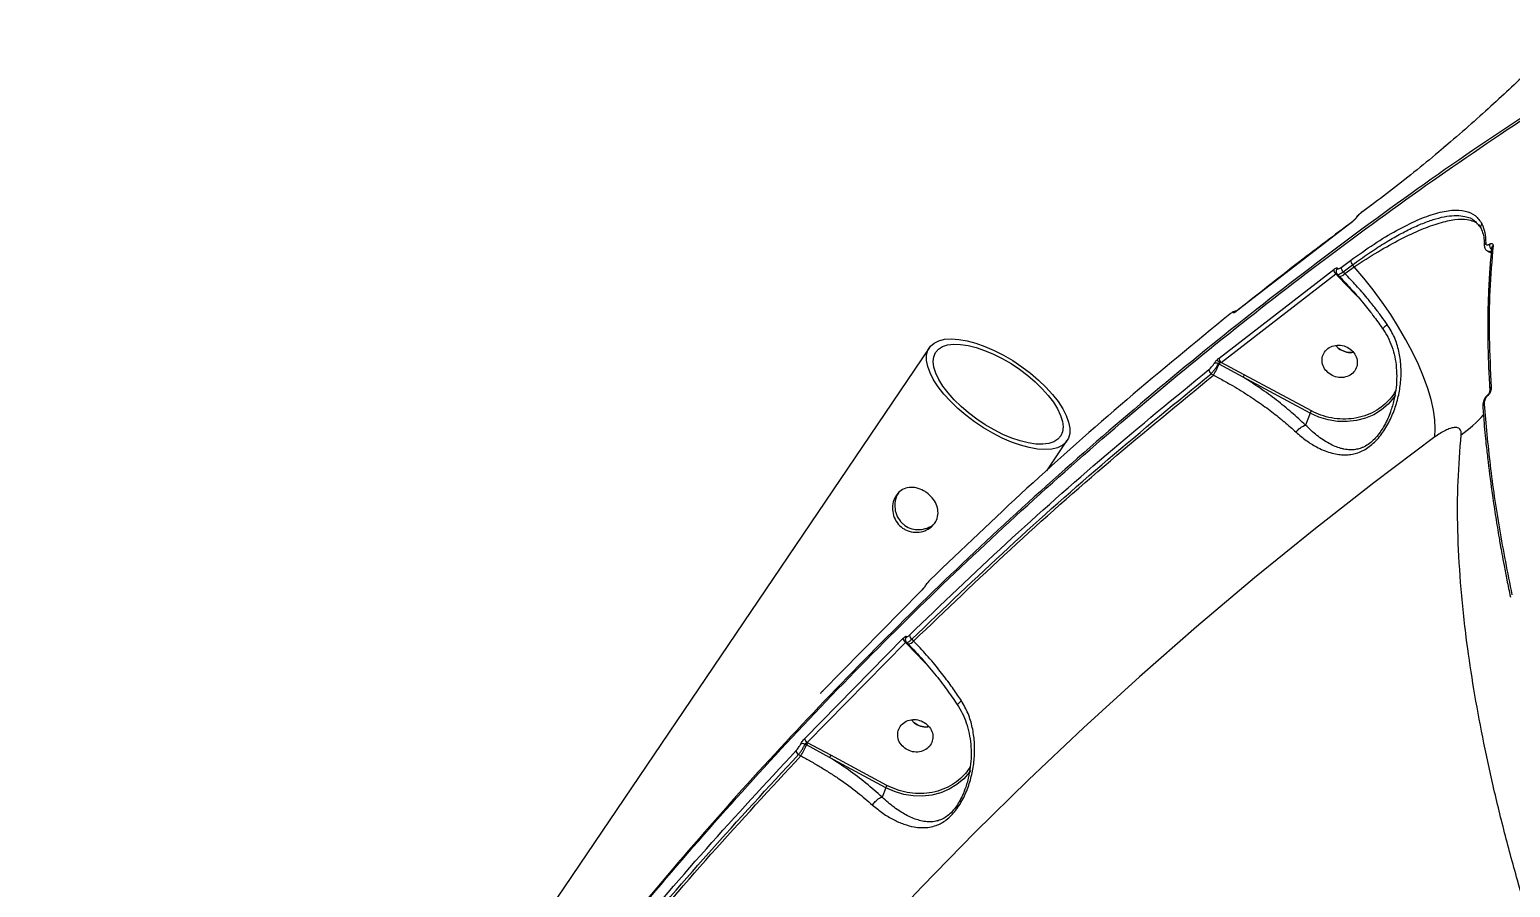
# Model space of a CAD drawing. Header units: millimetres. Extents: x -5873 to 5805, y -5301 to 4302.
# Drawn here: x -610.4 to -236.2, y 1058 to 1274.7 of the extents above; entities that cross this region are included whole.
import ezdxf

# ---------------------------------------------------------------- set-up
doc = ezdxf.new("R2010")
doc.units = ezdxf.units.MM
for name, color, linetype in [('DIKOM_ОБЪЕКТ', 7, 'Continuous'), ('DIKOM_РАЗМЕР_ЗОНА', 7, 'Continuous'), ('DIKOM_РАЗМЕР_ОБЪЕКТА', 7, 'Continuous')]:
    doc.layers.add(name, color=color, linetype=linetype)
doc.styles.add('style1', font='arial.ttf', dxfattribs={"width": 0.8})
doc.dimstyles.new('1-50', dxfattribs={"dimtxt": 300, "dimasz": 200, "dimexe": 100, "dimexo": 0, "dimgap": 100, "dimtad": 1, "dimtxsty": 'style1', "dimcen": 200, "dimclrd": 7, "dimclre": 7, "dimclrt": 7, "dimadec": 1, "dimazin": 2, "dimtfac": 1, "dimtmove": 0, "dimatfit": 2, "dimfxl": 0, "dimlwd": 25, "dimlwe": 18, "dimarcsym": 0})

# ---------------------------------------------------------------- blocks, each defined once
blk = doc.blocks.new('*D9')
at = {"layer": 'Defpoints', "color": 0, "transparency": 16777216}
for p in [(1338.11, 2802.44), (-4588.97, -1585.51), (-117.5, -1585.51)]:
    blk.add_point(p, dxfattribs=at)
at = {"layer": 'DIKOM_РАЗМЕР_ОБЪЕКТА', "color": 7, "lineweight": 18, "transparency": 16777216}
for p, q in [((1338.11, 2802.44), (-4688.97, 2802.44)), ((-117.5, -1585.51), (-4688.97, -1585.51))]:
    blk.add_line(p, q, dxfattribs=at)
at = {"layer": 'DIKOM_РАЗМЕР_ОБЪЕКТА', "color": 7, "lineweight": 25, "transparency": 16777216}
blk.add_line((-4588.97, 2602.44), (-4588.97, -1385.51), dxfattribs=at)
at = {"layer": 'DIKOM_РАЗМЕР_ОБЪЕКТА', "color": 7, "transparency": 16777216}
for points in [[(-4622.31, 2602.44), (-4555.64, 2602.44), (-4588.97, 2802.44)], [(-4622.31, -1385.51), (-4555.64, -1385.51), (-4588.97, -1585.51)]]:
    blk.add_solid(points, dxfattribs=at)
at = {"layer": 'DIKOM_РАЗМЕР_ОБЪЕКТА', "color": 7, "transparency": 16777216, "insert": (-4842.15, 460.98), "char_height": 300, "attachment_point": 5, "rotation": 90, "style": 'style1'}
blk.add_mtext('4400', dxfattribs=at)
blk = doc.blocks.new('*D11')
at = {"layer": 'Defpoints', "color": 0, "transparency": 16777216}
for p in [(-510, 4302.44), (-5422.89, -3651.6), (284.83, -3651.6)]:
    blk.add_point(p, dxfattribs=at)
at = {"layer": 'DIKOM_РАЗМЕР_ЗОНА', "color": 7, "lineweight": 18, "transparency": 16777216}
for p, q in [((-510, 4302.44), (-5522.89, 4302.44)), ((284.83, -3651.6), (-5522.89, -3651.6))]:
    blk.add_line(p, q, dxfattribs=at)
at = {"layer": 'DIKOM_РАЗМЕР_ЗОНА', "color": 7, "lineweight": 25, "transparency": 16777216}
blk.add_line((-5422.89, 4102.44), (-5422.89, -3451.6), dxfattribs=at)
at = {"layer": 'DIKOM_РАЗМЕР_ЗОНА', "color": 7, "transparency": 16777216}
for points in [[(-5456.22, 4102.44), (-5389.56, 4102.44), (-5422.89, 4302.44)], [(-5456.22, -3451.6), (-5389.56, -3451.6), (-5422.89, -3651.6)]]:
    blk.add_solid(points, dxfattribs=at)
at = {"layer": 'DIKOM_РАЗМЕР_ЗОНА', "color": 7, "transparency": 16777216, "insert": (-5676.06, -474.49), "char_height": 300, "attachment_point": 5, "rotation": 90, "style": 'style1'}
blk.add_mtext('7950', dxfattribs=at)

msp = doc.modelspace()

# ---------------------------------------------------------------- linework, layer by layer
at = {"layer": 'DIKOM_ОБЪЕКТ', "color": 7, "linetype": 'Continuous', "lineweight": 15}
for p, q in [((-251.367, 1246.315), (-254.922, 1243.31)), ((-271.367, 1230.36), (-273.751, 1228.599)), ((-271.224, 1230.445), (-273.598, 1228.691)), ((-276.403, 1226.003), (-305.377, 1203.634)), ((-244.382, 1225.3), (-244.276, 1225.17)), ((-244.296, 1225.437), (-243.759, 1224.702)), ((-279, 1214.64), (-276.616, 1216.401)), ((-242.028, 1218.767), (-241.101, 1218.306)), ((-240.826, 1218.17), (-240.763, 1218.138)), ((-309.854, 1191.728), (-280.881, 1214.096)), ((-309.327, 1190.626), (-280.377, 1212.976)), ((-280.377, 1212.976), (-279.767, 1212.352)), ((-280.001, 1212.899), (-279.448, 1212.334)), ((-279.767, 1212.352), (-275.341, 1207.771)), ((-278.498, 1213.52), (-276.116, 1215.28)), ((-278.498, 1213.52), (-278.046, 1213.058)), ((-278.046, 1213.058), (-275.716, 1214.779)), ((-275.716, 1214.779), (-276.116, 1215.28)), ((-275.341, 1207.771), (-274.809, 1207.227)), ((-383.052, 1194.351), (-500.447, 1020.912)), ((-280.353, 1194.894), (-279.646, 1194.125)), ((-279.646, 1194.125), (-280.353, 1194.894)), ((-309.831, 1190.187), (-310.032, 1190.296)), ((-303.774, 1186.914), (-309.831, 1190.187)), ((-309.66, 1190.533), (-309.327, 1190.626)), ((-303.471, 1187.508), (-309.327, 1190.626)), ((-311.882, 1187.744), (-311.268, 1187.412)), ((-286.839, 1177.775), (-303.774, 1186.914)), ((-286.536, 1178.369), (-303.471, 1187.508)), ((-287.98, 1174.747), (-287.977, 1174.749)), ((-286.839, 1177.775), (-287.977, 1174.749)), ((-353.399, 1163.233), (-348.271, 1170.809)), ((-382.809, 1135.679), (-382.803, 1135.691)), ((-385.2, 1132.816), (-410.054, 1107.512)), ((-414.532, 1095.605), (-389.678, 1120.909)), ((-413.918, 1094.582), (-389.085, 1119.866)), ((-389.085, 1119.866), (-388.735, 1119.508)), ((-388.889, 1119.974), (-388.415, 1119.49)), ((-388.735, 1119.508), (-384.298, 1114.916)), ((-387.466, 1120.677), (-387.013, 1120.214)), ((-384.298, 1114.916), (-383.779, 1114.385)), ((-409.99, 1107.585), (-410.087, 1107.479)), ((-387.586, 1100.276), (-386.878, 1099.508)), ((-386.878, 1099.508), (-387.586, 1100.276)), ((-414.086, 1093.963), (-414.445, 1094.156)), ((-408.246, 1090.806), (-414.086, 1093.963)), ((-413.799, 1094.518), (-413.918, 1094.582)), ((-407.942, 1091.401), (-413.799, 1094.518)), ((-416.116, 1091.508), (-415.523, 1091.188)), ((-394.072, 1083.157), (-408.246, 1090.806)), ((-393.769, 1083.752), (-407.942, 1091.401)), ((-394.072, 1083.157), (-394.966, 1080.779)), ((-374.053, 1082.827), (-374.145, 1082.558)), ((-394.969, 1080.777), (-394.966, 1080.779))]:
    msp.add_line(p, q, dxfattribs=at)
at = {"layer": 'DIKOM_ОБЪЕКТ', "color": 7, "linetype": 'Continuous', "lineweight": 15, "flags": 128}
for points in [[(-275.079, 1227.303), (-275.206, 1227.192), (-275.284, 1227.088)], [(-276.403, 1226.003), (-276.357, 1226.063), (-276.33, 1226.08)], [(-255.335, 1171.784), (-255.214, 1173.835), (-255.336, 1176.111), (-255.7, 1178.589), (-256.303, 1181.248), (-257.139, 1184.063), (-258.201, 1187.009), (-259.478, 1190.059), (-260.96, 1193.185), (-262.633, 1196.358), (-264.481, 1199.55), (-266.487, 1202.732), (-268.634, 1205.874), (-270.902, 1208.947), (-273.27, 1211.925), (-275.716, 1214.779)], [(-307.162, 1202.801), (-307.116, 1202.86), (-307.093, 1202.875)], [(-305.888, 1203.269), (-305.795, 1203.362), (-305.717, 1203.414)], [(-359.679, 1189.539), (-357.496, 1187.895), (-355.454, 1186.161), (-353.586, 1184.365), (-351.925, 1182.539), (-350.498, 1180.713), (-349.331, 1178.919), (-348.444, 1177.188), (-347.851, 1175.55), (-347.563, 1174.031), (-347.584, 1172.659), (-347.915, 1171.457), (-348.55, 1170.445), (-349.477, 1169.64), (-350.681, 1169.057), (-352.142, 1168.705), (-353.834, 1168.591), (-355.728, 1168.716), (-357.792, 1169.079), (-359.991, 1169.672), (-362.287, 1170.486), (-364.641, 1171.507), (-367.012, 1172.718), (-369.36, 1174.097), (-371.645, 1175.622), (-373.827, 1177.265), (-375.87, 1179), (-377.738, 1180.796), (-379.399, 1182.622), (-380.826, 1184.448), (-381.992, 1186.241), (-382.88, 1187.972), (-383.473, 1189.611), (-383.761, 1191.129), (-383.739, 1192.502), (-383.408, 1193.704), (-382.774, 1194.716), (-381.847, 1195.52), (-380.642, 1196.104), (-379.182, 1196.455), (-377.49, 1196.569), (-375.596, 1196.444), (-373.531, 1196.082), (-371.332, 1195.489), (-369.037, 1194.674), (-366.683, 1193.653), (-364.312, 1192.443), (-361.964, 1191.063), (-359.679, 1189.539)], [(-360.249, 1188.876), (-358.191, 1187.322), (-356.272, 1185.68), (-354.529, 1183.98), (-352.992, 1182.254), (-351.692, 1180.535), (-350.652, 1178.853), (-349.892, 1177.241), (-349.425, 1175.728), (-349.261, 1174.343), (-349.402, 1173.111), (-349.846, 1172.056), (-350.585, 1171.196), (-351.605, 1170.549), (-352.886, 1170.126), (-354.406, 1169.935), (-356.135, 1169.979), (-358.041, 1170.259), (-360.09, 1170.767), (-362.242, 1171.496), (-364.459, 1172.431), (-366.697, 1173.556), (-368.916, 1174.848), (-371.075, 1176.285), (-373.133, 1177.838), (-375.051, 1179.48), (-376.795, 1181.18), (-378.331, 1182.906), (-379.632, 1184.626), (-380.672, 1186.308), (-381.432, 1187.92), (-381.899, 1189.433), (-382.063, 1190.818), (-381.921, 1192.05), (-381.477, 1193.105), (-380.739, 1193.964), (-379.719, 1194.612), (-378.437, 1195.035), (-376.918, 1195.226), (-375.189, 1195.181), (-373.282, 1194.902), (-371.234, 1194.393), (-369.081, 1193.664), (-366.865, 1192.729), (-364.627, 1191.605), (-362.407, 1190.312), (-360.249, 1188.876)], [(-265.3, 1182.315), (-265.7, 1181.731), (-267.135, 1180.051), (-268.837, 1178.601), (-270.769, 1177.414), (-272.89, 1176.514), (-275.154, 1175.921), (-277.51, 1175.649), (-279.909, 1175.703), (-282.297, 1176.082), (-284.624, 1176.778), (-286.839, 1177.775)], [(-242.011, 1182.172), (-242.025, 1182.213), (-242.035, 1182.25), (-242.039, 1182.282), (-242.039, 1182.309), (-242.035, 1182.331), (-242.025, 1182.347), (-242.021, 1182.351)], [(-255.335, 1171.784), (-270.761, 1160.196), (-285.94, 1148.341), (-300.868, 1136.222), (-315.539, 1123.843), (-329.951, 1111.208), (-344.097, 1098.322), (-357.973, 1085.187), (-371.575, 1071.809), (-384.899, 1058.192), (-397.94, 1044.339)], [(-384.007, 1134.249), (-384.107, 1134.133), (-384.152, 1134.058)], [(-385.2, 1132.816), (-385.152, 1132.877), (-385.132, 1132.891)], [(-410.054, 1107.512), (-410.006, 1107.574), (-409.988, 1107.587)], [(-372.673, 1087.485), (-372.933, 1087.114), (-374.368, 1085.433), (-376.07, 1083.984), (-378.003, 1082.796), (-380.123, 1081.896), (-382.386, 1081.304), (-384.743, 1081.032), (-387.142, 1081.086), (-389.53, 1081.465), (-391.857, 1082.16), (-394.072, 1083.157)]]:
    msp.add_lwpolyline(points, dxfattribs=at)
at = {"layer": 'DIKOM_ОБЪЕКТ', "color": 7, "linetype": 'Continuous', "lineweight": 15}
for centre, radius, start, end in [((-273.606, 1228.531), 0.16, 87.35569, 154.65661), ((-271.223, 1230.292), 0.159, 88.37787, 154.80588), ((-242.84, 1224.889), 0.934, 128.52223, 217.65234), ((-242.001, 1220.108), 0.835, 124.07341, 178.93846), ((-240.041, 1220.263), 1.492, 171.10129, 228.78803), ((-240.207, 1219.451), 0.785, 122.03371, 172.8201), ((-275.048, 1216.429), 1.569, 181.02109, 227.08331), ((-279.329, 1214.12), 1.551, 180.85595, 227.49981), ((-279.371, 1213.656), 0.915, 128.66007, 180.25546), ((-279.051, 1211.516), 1.101, 119.1926, 130.58129), ((-279.635, 1214.423), 2.096, 275.07174, 319.33385), ((-277.434, 1214.67), 1.567, 181.10872, 227.21367), ((-305.623, 1202.451), 1.006, 90.41119, 130.20111), ((-305.226, 1203.564), 0.166, 89.43677, 155.05911), ((-336.794, 1202.393), 29.598, 329.59183, 335.64406), ((-310.576, 1189.401), 1.048, 58.73261, 122.2855), ((-314.522, 1185.874), 6.734, 43.77174, 52.48), ((-308.353, 1191.769), 1.502, 181.55603, 229.54995), ((-305.409, 1188.214), 4.842, 151.38888, 155.95054), ((-310.906, 1188.892), 1.507, 181.89635, 229.61772), ((-299.068, 1184.887), 5.124, 149.22498, 156.6948), ((-240.719, 1183.689), 0.748, 120.75458, 180.61375), ((-242.497, 1179.474), 0.735, 120.35106, 181.64884), ((-269.151, 1200.979), 35.227, 305.5721, 317.90333), ((-388.311, 1120.995), 1.369, 183.60463, 235.60471), ((-388.21, 1120.686), 0.913, 136.28749, 182.66424), ((-388.032, 1118.692), 1.077, 119.06279, 130.7143), ((-388.604, 1121.582), 2.099, 275.10875, 319.30501), ((-386.683, 1121.812), 1.379, 183.82735, 235.3711), ((-415.404, 1092.634), 1.333, 184.63495, 237.6854), ((-414.977, 1093.276), 1.029, 58.85979, 129.72362), ((-441.221, 1106.258), 29.79, 329.61131, 335.62445), ((-413.207, 1095.705), 1.329, 184.29891, 237.63542), ((-408.791, 1091.572), 5.811, 149.5312, 155.6973), ((-403.422, 1088.719), 5.256, 149.31861, 156.60059)]:
    msp.add_arc(centre, radius, start, end, dxfattribs=at)
for points, knots in [([(-227.247, 1268.631), (-228.537, 1267.346), (-231.119, 1264.775), (-235.856, 1260.246), (-241.107, 1255.376), (-246.808, 1250.264), (-252.837, 1245.047), (-259.035, 1239.897), (-265.294, 1234.905), (-269.342, 1231.876), (-271.367, 1230.36)], [0, 0, 0, 0, 0.1253477, 0.2508607, 0.3753431, 0.500625, 0.6251929, 0.7503287, 0.8750596, 1, 1, 1, 1]), ([(-603.938, 812.866), (-599.477, 822.876), (-590.555, 842.895), (-575.895, 872.352), (-560.317, 901.356), (-543.743, 929.841), (-526.316, 957.626), (-508.067, 984.693), (-489.031, 1011.031), (-469.116, 1036.78), (-448.213, 1062.07), (-426.323, 1086.865), (-403.447, 1111.128), (-379.737, 1134.69), (-355.215, 1157.528), (-330.053, 1179.489), (-304.295, 1200.575), (-277.963, 1220.762), (-250.983, 1240.233), (-232.434, 1252.543), (-223.16, 1258.698)], [0, 0, 0, 0, 0.056, 0.1119999, 0.1679999, 0.2239998, 0.2799999, 0.3349998, 0.3899999, 0.4449999, 0.5, 0.5559999, 0.6119998, 0.6679998, 0.7239999, 0.78, 0.8349998, 0.8899999, 0.9450001, 1, 1, 1, 1]), ([(-222.851, 1259.519), (-232.293, 1253.251), (-251.176, 1240.715), (-278.627, 1220.866), (-305.406, 1200.277), (-331.427, 1178.889), (-356.534, 1156.874), (-380.714, 1134.262), (-403.964, 1111.09), (-426.41, 1087.242), (-448.161, 1062.59), (-469.183, 1037.142), (-489.436, 1010.908), (-508.776, 984.064), (-527.187, 956.635), (-544.546, 928.812), (-560.863, 900.634), (-576.12, 872.126), (-590.49, 843.182), (-599.25, 823.519), (-603.629, 813.687)], [0, 0, 0, 0, 0.0560002, 0.112, 0.168, 0.2239999, 0.28, 0.3349999, 0.3899999, 0.445, 0.5000001, 0.5560001, 0.612, 0.668, 0.7239999, 0.7799998, 0.8349999, 0.8899999, 0.945, 1, 1, 1, 1]), ([(-276.616, 1216.401), (-274.623, 1217.821), (-270.632, 1220.663), (-264.971, 1224.048), (-259.713, 1226.676), (-255.002, 1228.409), (-250.916, 1229.216), (-247.576, 1229.031), (-244.964, 1227.929), (-243.936, 1226.39), (-243.421, 1225.62)], [0, 0, 0, 0, 0.1253286, 0.2508339, 0.3753384, 0.5006094, 0.6251939, 0.750322, 0.8750619, 1, 1, 1, 1]), ([(-275.079, 1227.303), (-275.144, 1227.212), (-275.276, 1227.029), (-275.61, 1226.678), (-276.001, 1226.316), (-276.269, 1226.107), (-276.403, 1226.003)], [0, 0, 0, 0, 0.2502577, 0.4999568, 0.7499767, 1, 1, 1, 1]), ([(-276.116, 1215.28), (-274.774, 1216.249), (-272.128, 1218.158), (-268.333, 1220.61), (-264.678, 1222.759), (-261.206, 1224.552), (-257.957, 1225.966), (-254.961, 1226.991), (-252.24, 1227.61), (-249.806, 1227.815), (-247.389, 1227.528), (-245.554, 1226.877), (-244.813, 1225.859), (-244.604, 1225.57)], [0, 0, 0, 0, 0.093126, 0.1835622, 0.2713192, 0.3640457, 0.4540997, 0.5414976, 0.6332045, 0.7232325, 0.811606, 0.9466669, 1, 1, 1, 1]), ([(-273.679, 1228.673), (-273.836, 1228.551), (-274.152, 1228.306), (-274.622, 1227.87), (-275.033, 1227.438), (-275.199, 1227.207), (-275.282, 1227.09)], [0, 0, 0, 0, 0.2456846, 0.4940972, 0.7455057, 1, 1, 1, 1]), ([(-273.751, 1228.599), (-273.885, 1228.495), (-274.153, 1228.287), (-274.546, 1227.927), (-274.881, 1227.577), (-275.013, 1227.394), (-275.079, 1227.303)], [0, 0, 0, 0, 0.2499825, 0.499989, 0.7497335, 1, 1, 1, 1]), ([(-276.25, 1226.097), (-280.671, 1222.778), (-290.44, 1215.442), (-299.993, 1207.874), (-305.224, 1203.731)], [0, 0, 0, 0, 0.452477, 1, 1, 1, 1]), ([(-275.282, 1227.09), (-275.331, 1227.024), (-275.428, 1226.89), (-275.687, 1226.621), (-276.001, 1226.335), (-276.221, 1226.165), (-276.332, 1226.079)], [0, 0, 0, 0, 0.2442976, 0.4920943, 0.7442818, 1, 1, 1, 1]), ([(-275.716, 1214.779), (-273.677, 1216.096), (-269.614, 1218.72), (-263.911, 1221.857), (-258.696, 1224.301), (-254.089, 1225.964), (-250.165, 1226.828), (-247.379, 1226.868), (-245.535, 1226.338), (-244.539, 1225.787), (-244.214, 1225.263), (-244.135, 1225.136)], [0, 0, 0, 0, 0.1343794, 0.2678214, 0.4003345, 0.5319192, 0.6635704, 0.7971938, 0.8834542, 0.971897, 1, 1, 1, 1]), ([(-243.708, 1224.534), (-243.505, 1224.055), (-243.128, 1223.167), (-242.873, 1221.656), (-242.848, 1220.603), (-242.836, 1220.123)], [0, 0, 0, 0, 0.3885881, 0.7213119, 1, 1, 1, 1]), ([(-243.421, 1225.62), (-243.14, 1224.937), (-242.578, 1223.572), (-242.506, 1221.724), (-242.469, 1220.8)], [0, 0, 0, 0, 0.4999997, 1, 1, 1, 1]), ([(-242.836, 1220.123), (-242.828, 1219.987), (-242.81, 1219.707), (-242.647, 1219.32), (-242.384, 1218.981), (-242.13, 1218.842), (-242.002, 1218.772)], [0, 0, 0, 0, 0.2364987, 0.4836454, 0.7403216, 1, 1, 1, 1]), ([(-242.469, 1220.8), (-242.459, 1220.705), (-242.438, 1220.515), (-242.262, 1220.349), (-242.013, 1220.316), (-241.747, 1220.379), (-241.591, 1220.456), (-241.514, 1220.493)], [0, 0, 0, 0, 0.2499707, 0.4997243, 0.7494639, 0.8779753, 1, 1, 1, 1]), ([(-240.623, 1220.116), (-240.933, 1216.39), (-241.551, 1208.953), (-241.708, 1197.002), (-241.303, 1188.549), (-241.101, 1184.332)], [0, 0, 0, 0, 0.3347086, 0.6680418, 1, 1, 1, 1]), ([(-241.514, 1220.493), (-241.438, 1220.531), (-241.281, 1220.608), (-241.017, 1220.666), (-240.777, 1220.621), (-240.622, 1220.43), (-240.623, 1220.221), (-240.623, 1220.116)], [0, 0, 0, 0, 0.1227661, 0.2513873, 0.5008873, 0.7504297, 1, 1, 1, 1]), ([(-242.003, 1218.775), (-241.815, 1218.718), (-241.534, 1218.634), (-241.178, 1218.716), (-241.061, 1218.743)], [0, 0, 0, 0, 0.6689652, 1, 1, 1, 1]), ([(-240.985, 1219.549), (-241.083, 1218.54), (-241.259, 1216.73), (-241.449, 1214.279), (-241.577, 1212.351), (-241.67, 1210.733), (-241.823, 1207.671), (-241.944, 1203.721), (-241.977, 1198.946), (-241.944, 1195.85), (-241.896, 1193.551), (-241.848, 1191.805), (-241.77, 1189.57), (-241.649, 1186.833), (-241.531, 1184.819), (-241.468, 1183.73)], [0, 0, 0, 0, 0.0917512, 0.1645961, 0.2185779, 0.2618675, 0.3060459, 0.4843892, 0.598086, 0.7029746, 0.7372436, 0.7839104, 0.8432435, 0.915263, 1, 1, 1, 1]), ([(-280.881, 1214.096), (-280.752, 1214.186), (-280.496, 1214.365), (-280.19, 1214.497), (-279.981, 1214.515), (-279.955, 1214.418), (-279.942, 1214.37)], [0, 0, 0, 0, 0.250219, 0.4999908, 0.7499812, 1, 1, 1, 1]), ([(-280.377, 1212.976), (-280.338, 1212.998), (-280.274, 1213.034), (-280.19, 1213.065), (-280.125, 1213.08), (-280.073, 1213.078), (-280.03, 1213.061), (-280.02, 1213.032), (-280.014, 1213.015)], [0, 0, 0, 0, 0.2087573, 0.3440657, 0.5001644, 0.6557292, 0.7910138, 1, 1, 1, 1]), ([(-280.285, 1213.666), (-280.281, 1213.585), (-280.273, 1213.424), (-280.181, 1213.128), (-280.041, 1212.96), (-279.949, 1212.849)], [0, 0, 0, 0, 0.254325, 0.5083436, 1, 1, 1, 1]), ([(-279.945, 1212.853), (-279.944, 1212.85), (-279.929, 1212.81), (-279.809, 1212.812), (-279.609, 1212.845), (-279.326, 1212.97), (-278.961, 1213.18), (-278.672, 1213.392), (-278.498, 1213.52)], [0, 0, 0, 0, 0.0128969, 0.1814052, 0.3729336, 0.5708532, 0.7414453, 1, 1, 1, 1]), ([(-279.942, 1214.37), (-279.929, 1214.322), (-279.903, 1214.225), (-279.693, 1214.241), (-279.386, 1214.372), (-279.129, 1214.55), (-279, 1214.64)], [0, 0, 0, 0, 0.2500097, 0.4999892, 0.7498181, 1, 1, 1, 1]), ([(-279.451, 1212.337), (-278.36, 1211.192), (-276.247, 1208.974), (-273.312, 1205.517), (-270.671, 1202.176), (-269.094, 1199.962), (-268.33, 1198.891)], [0, 0, 0, 0, 0.2737516, 0.5302952, 0.7726645, 1, 1, 1, 1]), ([(-267.355, 1200.215), (-267.84, 1200.896), (-268.862, 1202.33), (-270.564, 1204.559), (-272.678, 1207.175), (-275.182, 1210.074), (-277.091, 1212.063), (-278.046, 1213.058)], [0, 0, 0, 0, 0.1510812, 0.3182041, 0.5013776, 0.7506833, 1, 1, 1, 1]), ([(-307.162, 1202.801), (-315.881, 1195.648), (-333.32, 1181.341), (-358.551, 1158.954), (-374.723, 1143.437), (-382.809, 1135.679)], [0, 0, 0, 0, 0.3333332, 0.6666668, 1, 1, 1, 1]), ([(-306.272, 1203.219), (-306.277, 1203.258), (-306.285, 1203.334), (-306.484, 1203.271), (-306.781, 1203.096), (-307.035, 1202.899), (-307.162, 1202.801)], [0, 0, 0, 0, 0.2497892, 0.4997034, 0.7496738, 1, 1, 1, 1]), ([(-305.487, 1203.551), (-305.506, 1203.557), (-305.681, 1203.609), (-306.017, 1203.512), (-306.53, 1203.294), (-306.899, 1203.019), (-307.093, 1202.875)], [0, 0, 0, 0, 0.0351544, 0.3189354, 0.6418014, 1, 1, 1, 1]), ([(-305.888, 1203.269), (-305.95, 1203.234), (-306.073, 1203.164), (-306.198, 1203.126), (-306.276, 1203.136), (-306.273, 1203.191), (-306.272, 1203.219)], [0, 0, 0, 0, 0.2518519, 0.5003876, 0.7510577, 1, 1, 1, 1]), ([(-305.377, 1203.634), (-305.471, 1203.561), (-305.657, 1203.416), (-305.811, 1203.318), (-305.888, 1203.269)], [0, 0, 0, 0, 0.5024018, 1, 1, 1, 1]), ([(-305.307, 1203.71), (-305.383, 1203.65), (-305.534, 1203.531), (-305.658, 1203.452), (-305.719, 1203.413)], [0, 0, 0, 0, 0.5051477, 1, 1, 1, 1]), ([(-290.393, 1172.992), (-289.55, 1172.268), (-287.869, 1170.825), (-285.554, 1169.401), (-283.515, 1168.417), (-281.757, 1167.785), (-280.113, 1167.403), (-278.614, 1167.243), (-277.221, 1167.262), (-275.828, 1167.468), (-274.387, 1167.907), (-272.959, 1168.597), (-271.548, 1169.568), (-270.209, 1170.791), (-268.997, 1172.201), (-267.902, 1173.769), (-266.965, 1175.398), (-266.144, 1177.118), (-265.231, 1179.442), (-264.388, 1182.445), (-263.855, 1186.109), (-263.817, 1189.799), (-264.34, 1193.457), (-265.423, 1197.023), (-266.711, 1199.152), (-267.355, 1200.215)], [0, 0, 0, 0, 0.0627909, 0.1252335, 0.1667277, 0.2086555, 0.2499483, 0.2820852, 0.3123879, 0.3448891, 0.375151, 0.4070113, 0.4378218, 0.4685235, 0.5005848, 0.5307968, 0.5632519, 0.5935681, 0.6256036, 0.6880614, 0.7502896, 0.8128148, 0.8748733, 0.9374741, 1, 1, 1, 1]), ([(-268.583, 1199.25), (-268.111, 1198.529), (-267.156, 1197.066), (-266.137, 1194.613), (-265.412, 1192.006), (-264.873, 1188.313), (-264.995, 1184.493), (-265.701, 1180.672), (-266.336, 1178.784), (-266.657, 1177.832)], [0, 0, 0, 0, 0.1148651, 0.2329673, 0.3542513, 0.4778899, 0.7346416, 0.8661674, 1, 1, 1, 1]), ([(-268.36, 1199.002), (-268.384, 1199.028), (-268.431, 1199.078), (-268.317, 1199.277), (-268.113, 1199.53), (-267.79, 1199.851), (-267.5, 1200.094), (-267.355, 1200.215)], [0, 0, 0, 0, 0.1916759, 0.376428, 0.5773784, 0.7879685, 1, 1, 1, 1]), ([(-282.033, 1187.777), (-282.46, 1188.174), (-283.313, 1188.968), (-283.885, 1190.579), (-283.799, 1192.204), (-283.033, 1193.636), (-281.71, 1194.65), (-280.039, 1195.083), (-278.238, 1194.911), (-277.224, 1194.303), (-276.718, 1194)], [0, 0, 0, 0, 0.1249999, 0.2499997, 0.3749986, 0.5000007, 0.6250027, 0.7499974, 0.8750004, 1, 1, 1, 1]), ([(-276.718, 1194), (-276.291, 1193.602), (-275.438, 1192.808), (-274.866, 1191.197), (-274.952, 1189.573), (-275.718, 1188.141), (-277.041, 1187.127), (-278.712, 1186.694), (-280.513, 1186.866), (-281.526, 1187.473), (-282.033, 1187.777)], [0, 0, 0, 0, 0.1250002, 0.2499994, 0.3749987, 0.5000007, 0.6250025, 0.7499973, 0.8750002, 1, 1, 1, 1]), ([(-279.646, 1194.125), (-279.143, 1193.832), (-278.137, 1193.244), (-276.773, 1193.008), (-276.121, 1193.199), (-276.01, 1193.231)], [0, 0, 0, 0, 0.4533826, 0.9067774, 1, 1, 1, 1]), ([(-276.01, 1193.231), (-276.121, 1193.199), (-276.773, 1193.008), (-278.137, 1193.244), (-279.143, 1193.832), (-279.646, 1194.125)], [0, 0, 0, 0, 0.0932226, 0.5466174, 1, 1, 1, 1]), ([(-312.412, 1188.842), (-312.279, 1188.954), (-312.015, 1189.178), (-311.634, 1189.575), (-311.31, 1189.971), (-311.194, 1190.181), (-311.136, 1190.286)], [0, 0, 0, 0, 0.2502322, 0.5001526, 0.7500252, 1, 1, 1, 1]), ([(-311.882, 1187.744), (-311.693, 1187.953), (-311.316, 1188.371), (-310.762, 1189.09), (-310.295, 1189.779), (-310.118, 1190.127), (-310.032, 1190.296)], [0, 0, 0, 0, 0.2500544, 0.4999458, 0.7568863, 1, 1, 1, 1]), ([(-311.136, 1190.286), (-311.102, 1190.351), (-311.035, 1190.48), (-310.865, 1190.715), (-310.66, 1190.964), (-310.501, 1191.131), (-310.421, 1191.215)], [0, 0, 0, 0, 0.2488029, 0.4996195, 0.7480209, 1, 1, 1, 1]), ([(-310.421, 1191.215), (-310.328, 1191.307), (-310.141, 1191.491), (-309.95, 1191.649), (-309.854, 1191.728)], [0, 0, 0, 0, 0.4977464, 1, 1, 1, 1]), ([(-310.032, 1190.296), (-310.017, 1190.317), (-309.984, 1190.362), (-309.892, 1190.425), (-309.782, 1190.484), (-309.702, 1190.516), (-309.66, 1190.533)], [0, 0, 0, 0, 0.2377846, 0.4998534, 0.7317538, 1, 1, 1, 1]), ([(-388.058, 1121.72), (-379.972, 1129.478), (-363.8, 1144.994), (-338.569, 1167.382), (-321.131, 1181.689), (-312.412, 1188.842)], [0, 0, 0, 0, 0.3333333, 0.6666668, 1, 1, 1, 1]), ([(-387.466, 1120.677), (-379.386, 1128.43), (-363.228, 1143.933), (-338.018, 1166.302), (-320.595, 1180.595), (-311.882, 1187.744)], [0, 0, 0, 0, 0.3333846, 0.6666155, 1, 1, 1, 1]), ([(-387.013, 1120.214), (-378.916, 1127.983), (-362.726, 1143.517), (-337.462, 1165.931), (-320, 1180.251), (-311.268, 1187.412)], [0, 0, 0, 0, 0.3333852, 0.6666156, 1, 1, 1, 1]), ([(-311.268, 1187.412), (-310.547, 1187.033), (-308.925, 1186.18), (-306.585, 1184.851), (-304.208, 1183.421), (-302.074, 1182.061), (-299.462, 1180.305), (-296.528, 1178.176), (-293.281, 1175.598), (-291.352, 1173.857), (-290.393, 1172.992)], [0, 0, 0, 0, 0.0930034, 0.2094378, 0.3069212, 0.4104617, 0.5005864, 0.6719927, 0.8369087, 1, 1, 1, 1]), ([(-287.977, 1174.749), (-289.132, 1175.826), (-291.44, 1177.979), (-295.324, 1181.106), (-299.424, 1184.118), (-302.328, 1185.985), (-303.774, 1186.914)], [0, 0, 0, 0, 0.2505994, 0.5007866, 0.751444, 1, 1, 1, 1]), ([(-265.227, 1183.517), (-265.256, 1183.451), (-265.611, 1182.661), (-266.67, 1181.336), (-268.401, 1179.592), (-270.545, 1178.151), (-273.022, 1177.057), (-275.75, 1176.399), (-278.597, 1176.214), (-281.42, 1176.511), (-284.107, 1177.208), (-285.739, 1177.988), (-286.536, 1178.369)], [0, 0, 0, 0, 0.009522, 0.1142715, 0.21902, 0.3287243, 0.4419907, 0.5571388, 0.6722724, 0.7855426, 0.8952413, 1, 1, 1, 1]), ([(-242.022, 1182.35), (-242.144, 1182.236), (-242.385, 1182.012), (-242.754, 1181.496), (-243.058, 1180.847), (-243.238, 1180.114), (-243.234, 1179.673), (-243.232, 1179.452)], [0, 0, 0, 0, 0.1397402, 0.2732657, 0.5224191, 0.7611004, 1, 1, 1, 1]), ([(-241.466, 1183.677), (-241.469, 1183.564), (-241.472, 1183.353), (-241.588, 1182.973), (-241.744, 1182.668), (-241.89, 1182.48), (-241.967, 1182.398), (-242.004, 1182.366), (-242.022, 1182.35)], [0, 0, 0, 0, 0.3268375, 0.6122499, 0.8416032, 0.9299328, 0.9668641, 1, 1, 1, 1]), ([(-241.101, 1184.332), (-241.102, 1184.174), (-241.103, 1183.859), (-241.241, 1183.31), (-241.471, 1182.813), (-241.748, 1182.417), (-241.926, 1182.251), (-242.011, 1182.172)], [0, 0, 0, 0, 0.2502416, 0.4996727, 0.7493377, 0.8805, 1, 1, 1, 1]), ([(-243.234, 1179.514), (-243.129, 1178.137), (-242.941, 1175.666), (-242.632, 1172.331), (-242.367, 1169.712), (-242.129, 1167.52), (-241.653, 1163.373), (-240.957, 1158.044), (-239.991, 1151.628), (-239.307, 1147.483), (-238.773, 1144.41), (-238.355, 1142.079), (-237.802, 1139.1), (-237.097, 1135.459), (-236.548, 1132.786), (-236.25, 1131.341)], [0, 0, 0, 0, 0.0917698, 0.1646197, 0.2186062, 0.2618905, 0.3060624, 0.4843835, 0.5980681, 0.7029384, 0.737209, 0.7838764, 0.84321, 0.9152381, 1, 1, 1, 1]), ([(-242.011, 1182.172), (-242.092, 1182.096), (-242.262, 1181.938), (-242.527, 1181.562), (-242.745, 1181.087), (-242.873, 1180.563), (-242.87, 1180.26), (-242.869, 1180.109)], [0, 0, 0, 0, 0.1200144, 0.250555, 0.5002428, 0.7497673, 1, 1, 1, 1]), ([(-242.869, 1180.109), (-242.421, 1175.008), (-241.528, 1164.846), (-239.186, 1148.747), (-236.978, 1137.522), (-235.878, 1131.931)], [0, 0, 0, 0, 0.3360056, 0.669339, 1, 1, 1, 1]), ([(-266.634, 1177.918), (-266.669, 1177.817), (-266.888, 1177.176), (-267.421, 1175.981), (-268.224, 1174.416), (-269.181, 1172.916), (-270.266, 1171.545), (-271.521, 1170.337), (-272.635, 1169.579), (-273.526, 1169.137), (-274.382, 1168.81), (-275.464, 1168.561), (-276.562, 1168.503), (-277.516, 1168.572), (-278.302, 1168.698), (-279.306, 1168.942), (-280.559, 1169.383), (-282.057, 1170.101), (-283.599, 1171.032), (-285.108, 1172.128), (-286.576, 1173.355), (-287.512, 1174.282), (-287.98, 1174.747)], [0, 0, 0, 0, 0.009587, 0.0614165, 0.1168929, 0.1656542, 0.2177481, 0.2704172, 0.3226462, 0.3482959, 0.3750949, 0.4240488, 0.4795556, 0.5135409, 0.5478346, 0.5835559, 0.6484425, 0.7191525, 0.791322, 0.8644422, 0.9321134, 1, 1, 1, 1]), ([(-286.536, 1178.369), (-286.566, 1178.315), (-286.628, 1178.207), (-286.721, 1178.031), (-286.799, 1177.873), (-286.826, 1177.807), (-286.839, 1177.775)], [0, 0, 0, 0, 0.2499873, 0.4999573, 0.74999, 1, 1, 1, 1]), ([(-290.393, 1172.992), (-290.283, 1173.135), (-290.064, 1173.419), (-289.574, 1173.913), (-288.981, 1174.368), (-288.394, 1174.663), (-288.103, 1174.722), (-287.98, 1174.747)], [0, 0, 0, 0, 0.162489, 0.3208387, 0.6058287, 0.8337213, 1, 1, 1, 1]), ([(-248.659, 1172.326), (-248.653, 1172.628), (-248.641, 1173.234), (-248.989, 1173.827), (-249.586, 1174.157), (-250.426, 1174.198), (-251.465, 1173.96), (-253.05, 1173.322), (-254.422, 1172.399), (-255.335, 1171.784)], [0, 0, 0, 0, 0.1248697, 0.2501602, 0.3747173, 0.5000864, 0.6248855, 0.7500885, 1, 1, 1, 1]), ([(14.761, 659.753), (11.333, 662.981), (4.467, 669.449), (-5.903, 679.747), (-16.318, 690.483), (-26.764, 701.684), (-36.563, 712.59), (-45.714, 723.118), (-54.226, 733.201), (-62.749, 743.596), (-71.273, 754.294), (-79.782, 765.286), (-88.12, 776.371), (-96.283, 787.534), (-104.271, 798.762), (-112.216, 810.248), (-120.104, 821.979), (-127.921, 833.945), (-135.159, 845.357), (-141.835, 856.173), (-147.966, 866.361), (-154.019, 876.681), (-159.985, 887.125), (-165.853, 897.684), (-171.613, 908.347), (-178.407, 921.299), (-186.105, 936.574), (-194.513, 954.161), (-202.504, 971.864), (-208.941, 987.044), (-214.022, 999.69), (-217.923, 1009.823), (-221.641, 1019.93), (-225.167, 1029.997), (-228.491, 1040.012), (-231.605, 1049.961), (-234.805, 1060.865), (-237.985, 1072.655), (-241.022, 1085.232), (-243.627, 1097.557), (-245.785, 1109.599), (-247.604, 1122.169), (-248.942, 1135.121), (-249.623, 1148.253), (-249.617, 1160.773), (-248.979, 1168.468), (-248.659, 1172.326)], [0, 0, 0, 0, 0.024718, 0.049515, 0.0743908, 0.0993449, 0.1243774, 0.1447742, 0.1653295, 0.1860432, 0.2069152, 0.2279452, 0.2491332, 0.2694019, 0.2898708, 0.3105399, 0.3314092, 0.3524789, 0.3737486, 0.3911653, 0.4087376, 0.4264653, 0.4443488, 0.4623874, 0.4805817, 0.4989315, 0.5286792, 0.5588428, 0.5894223, 0.620418, 0.638318, 0.6563541, 0.674526, 0.6928339, 0.7112779, 0.7298579, 0.748574, 0.7733223, 0.7982563, 0.8233761, 0.8486818, 0.8741735, 0.9053761, 0.9367478, 0.9682891, 1, 1, 1, 1]), ([(-389.818, 1148.772), (-390.318, 1149.207), (-391.318, 1150.077), (-392.182, 1151.921), (-392.473, 1153.918), (-392.122, 1155.874), (-391.2, 1157.489), (-389.85, 1158.581), (-388.194, 1159.092), (-386.343, 1158.989), (-384.818, 1158.406), (-383.442, 1157.542), (-382.24, 1156.435), (-381.211, 1154.79), (-380.752, 1152.987), (-380.968, 1151.188), (-381.865, 1149.603), (-383.302, 1148.409), (-385.119, 1147.71), (-387.137, 1147.622), (-388.757, 1148.09), (-389.574, 1148.616), (-389.818, 1148.772)], [0, 0, 0, 0, 0.0522232, 0.1044011, 0.1578184, 0.2122883, 0.2653495, 0.3167032, 0.3687214, 0.4227022, 0.4769577, 0.4999981, 0.5522262, 0.6044024, 0.657819, 0.7122882, 0.7653476, 0.816705, 0.8687266, 0.9226981, 0.9769582, 1, 1, 1, 1]), ([(-390.699, 1157.757), (-390.838, 1157.599), (-391.352, 1157.014), (-391.758, 1155.554), (-391.829, 1153.615), (-391.252, 1151.645), (-390.263, 1150.252), (-388.997, 1149.192), (-387.515, 1148.484), (-385.518, 1148.255), (-383.597, 1148.702), (-382.276, 1149.334), (-381.85, 1149.881), (-381.809, 1149.934)], [0, 0, 0, 0, 0.0399241, 0.147688, 0.2570944, 0.3715834, 0.4869416, 0.5386948, 0.6487307, 0.7586547, 0.8717013, 0.9875658, 1, 1, 1, 1]), ([(-384.007, 1134.249), (-384.068, 1134.154), (-384.191, 1133.962), (-384.495, 1133.579), (-384.846, 1133.175), (-385.082, 1132.936), (-385.2, 1132.816)], [0, 0, 0, 0, 0.2500926, 0.5000416, 0.7500325, 1, 1, 1, 1]), ([(-384.15, 1134.061), (-384.199, 1133.986), (-384.297, 1133.835), (-384.545, 1133.524), (-384.837, 1133.191), (-385.035, 1132.991), (-385.134, 1132.89)], [0, 0, 0, 0, 0.2471664, 0.4960495, 0.7471475, 1, 1, 1, 1]), ([(-383.43, 1135.012), (-383.471, 1134.965), (-383.513, 1134.917), (-383.692, 1134.717), (-383.924, 1134.409), (-384.075, 1134.177), (-384.15, 1134.061)], [0, 0, 0, 0, 0.1306827, 0.1339456, 0.5652259, 1, 1, 1, 1]), ([(-382.809, 1135.679), (-382.928, 1135.56), (-383.164, 1135.321), (-383.517, 1134.918), (-383.822, 1134.536), (-383.945, 1134.345), (-384.007, 1134.249)], [0, 0, 0, 0, 0.2499786, 0.4999217, 0.7499049, 1, 1, 1, 1]), ([(-389.678, 1120.909), (-389.565, 1121.014), (-389.34, 1121.225), (-389.075, 1121.399), (-388.896, 1121.449), (-388.879, 1121.361), (-388.87, 1121.316)], [0, 0, 0, 0, 0.250331, 0.5000204, 0.7500126, 1, 1, 1, 1]), ([(-389.122, 1120.737), (-389.121, 1120.654), (-389.12, 1120.487), (-389.054, 1120.255), (-388.949, 1120.046), (-388.848, 1119.938), (-388.798, 1119.884)], [0, 0, 0, 0, 0.2498122, 0.5022887, 0.7534456, 1, 1, 1, 1]), ([(-389.085, 1119.866), (-389.051, 1119.91), (-388.99, 1119.993), (-388.943, 1120.034), (-388.921, 1120.053)], [0, 0, 0, 0, 0.5346369, 1, 1, 1, 1]), ([(-388.87, 1121.316), (-388.861, 1121.272), (-388.843, 1121.184), (-388.664, 1121.232), (-388.397, 1121.405), (-388.171, 1121.615), (-388.058, 1121.72)], [0, 0, 0, 0, 0.2500062, 0.4999905, 0.7497185, 1, 1, 1, 1]), ([(-388.782, 1119.902), (-388.778, 1119.89), (-388.75, 1119.817), (-388.502, 1119.904), (-388.062, 1120.162), (-387.672, 1120.499), (-387.466, 1120.677)], [0, 0, 0, 0, 0.0585448, 0.3729193, 0.6690943, 1, 1, 1, 1]), ([(-388.418, 1119.493), (-387.158, 1118.164), (-384.715, 1115.588), (-381.35, 1111.542), (-378.361, 1107.633), (-376.618, 1105.057), (-375.778, 1103.816)], [0, 0, 0, 0, 0.273679, 0.5305003, 0.773812, 1, 1, 1, 1]), ([(-374.965, 1105.147), (-375.276, 1105.618), (-375.918, 1106.589), (-376.955, 1108.084), (-378.087, 1109.657), (-379.322, 1111.301), (-380.644, 1112.989), (-382.124, 1114.799), (-383.7, 1116.635), (-385.362, 1118.485), (-386.463, 1119.637), (-387.013, 1120.214)], [0, 0, 0, 0, 0.0892496, 0.1840561, 0.2844238, 0.3903643, 0.5018684, 0.6147294, 0.7502164, 0.8751054, 1, 1, 1, 1]), ([(-410.054, 1107.512), (-410.161, 1107.404), (-410.373, 1107.188), (-410.569, 1107.014), (-410.62, 1106.99), (-410.626, 1106.988)], [0, 0, 0, 0, 0.4716447, 0.9415577, 1, 1, 1, 1]), ([(-397.419, 1078.778), (-396.542, 1078.054), (-394.796, 1076.614), (-392.126, 1075.038), (-389.492, 1073.877), (-387.168, 1073.251), (-385.145, 1073.026), (-383.422, 1073.088), (-381.824, 1073.423), (-380.381, 1073.996), (-379.072, 1074.767), (-377.806, 1075.796), (-376.61, 1077.084), (-375.518, 1078.586), (-374.575, 1080.212), (-373.756, 1081.957), (-372.865, 1084.315), (-372.067, 1087.361), (-371.589, 1091.036), (-371.586, 1094.73), (-372.108, 1098.376), (-373.144, 1101.931), (-374.358, 1104.074), (-374.965, 1105.147)], [0, 0, 0, 0, 0.062836, 0.1249521, 0.187444, 0.2498366, 0.2919631, 0.3340355, 0.3749159, 0.4073659, 0.4376914, 0.4692323, 0.5004081, 0.5308843, 0.5632052, 0.5935079, 0.6260021, 0.6879106, 0.7501369, 0.8125836, 0.8749511, 0.9374315, 1, 1, 1, 1]), ([(-376.027, 1104.19), (-375.573, 1103.457), (-374.657, 1101.974), (-373.671, 1099.506), (-372.958, 1096.885), (-372.421, 1093.175), (-372.459, 1089.346), (-373.039, 1086.499), (-373.231, 1085.557)], [0, 0, 0, 0, 0.1335691, 0.2702952, 0.4114695, 0.5555339, 0.8528889, 1, 1, 1, 1]), ([(-375.814, 1103.938), (-375.843, 1103.968), (-375.901, 1104.029), (-375.82, 1104.23), (-375.651, 1104.482), (-375.367, 1104.796), (-375.1, 1105.03), (-374.965, 1105.147)], [0, 0, 0, 0, 0.1809913, 0.367432, 0.5704607, 0.7839254, 1, 1, 1, 1]), ([(-389.266, 1093.159), (-389.693, 1093.556), (-390.546, 1094.351), (-391.118, 1095.962), (-391.032, 1097.586), (-390.266, 1099.018), (-388.943, 1100.032), (-387.272, 1100.465), (-385.471, 1100.293), (-384.458, 1099.686), (-383.951, 1099.382)], [0, 0, 0, 0, 0.1250011, 0.2500016, 0.3750028, 0.4999981, 0.6250009, 0.7500122, 0.8749991, 1, 1, 1, 1]), ([(-383.951, 1099.382), (-383.525, 1098.985), (-382.671, 1098.19), (-382.099, 1096.579), (-382.185, 1094.955), (-382.951, 1093.523), (-384.274, 1092.509), (-385.945, 1092.076), (-387.747, 1092.248), (-388.76, 1092.855), (-389.266, 1093.159)], [0, 0, 0, 0, 0.1249983, 0.2500025, 0.3750017, 0.5000022, 0.6249906, 0.7499999, 0.8750016, 1, 1, 1, 1]), ([(-386.878, 1099.508), (-386.375, 1099.214), (-385.37, 1098.626), (-384.006, 1098.391), (-383.355, 1098.581), (-383.243, 1098.614)], [0, 0, 0, 0, 0.4534105, 0.9067721, 1, 1, 1, 1]), ([(-383.243, 1098.614), (-383.355, 1098.581), (-384.006, 1098.391), (-385.37, 1098.626), (-386.375, 1099.214), (-386.878, 1099.508)], [0, 0, 0, 0, 0.0932279, 0.5465895, 1, 1, 1, 1]), ([(-482.055, 1016.043), (-475.156, 1024.806), (-461.357, 1042.333), (-439.568, 1067.843), (-424.344, 1084.299), (-416.732, 1092.526)], [0, 0, 0, 0, 0.333333, 0.6666668, 1, 1, 1, 1]), ([(-416.732, 1092.526), (-416.619, 1092.652), (-416.392, 1092.903), (-416.065, 1093.333), (-415.788, 1093.749), (-415.686, 1093.961), (-415.634, 1094.067)], [0, 0, 0, 0, 0.2500036, 0.4999822, 0.7499441, 1, 1, 1, 1]), ([(-416.116, 1091.508), (-415.93, 1091.753), (-415.592, 1092.201), (-415.098, 1092.947), (-414.69, 1093.633), (-414.525, 1093.984), (-414.445, 1094.156)], [0, 0, 0, 0, 0.2745743, 0.4999011, 0.7551517, 1, 1, 1, 1]), ([(-415.634, 1094.067), (-415.583, 1094.173), (-415.48, 1094.385), (-415.202, 1094.801), (-414.873, 1095.23), (-414.646, 1095.48), (-414.532, 1095.605)], [0, 0, 0, 0, 0.2501011, 0.4999921, 0.7499774, 1, 1, 1, 1]), ([(-414.445, 1094.156), (-414.436, 1094.173), (-414.42, 1094.207), (-414.374, 1094.264), (-414.314, 1094.326), (-414.225, 1094.402), (-414.09, 1094.495), (-413.98, 1094.551), (-413.918, 1094.582)], [0, 0, 0, 0, 0.1169812, 0.2385929, 0.3661121, 0.5009909, 0.7199215, 1, 1, 1, 1]), ([(-481.385, 1015.087), (-474.491, 1023.845), (-460.704, 1041.356), (-438.934, 1066.845), (-423.723, 1083.286), (-416.116, 1091.508)], [0, 0, 0, 0, 0.3333852, 0.6666143, 1, 1, 1, 1]), ([(-480.924, 1014.615), (-474.016, 1023.391), (-460.204, 1040.938), (-438.39, 1066.478), (-423.147, 1082.95), (-415.523, 1091.188)], [0, 0, 0, 0, 0.3333859, 0.6666149, 1, 1, 1, 1]), ([(-415.523, 1091.188), (-414.693, 1090.743), (-413.033, 1089.853), (-410.59, 1088.427), (-408.199, 1086.943), (-404.997, 1084.814), (-401.285, 1082.11), (-398.648, 1079.837), (-397.419, 1078.778)], [0, 0, 0, 0, 0.1251872, 0.2503706, 0.3755429, 0.5003163, 0.7671191, 1, 1, 1, 1]), ([(-394.966, 1080.779), (-396.304, 1081.957), (-398.977, 1084.311), (-403.456, 1087.69), (-406.651, 1089.769), (-408.246, 1090.806)], [0, 0, 0, 0, 0.3340106, 0.6676603, 1, 1, 1, 1]), ([(-372.694, 1088.499), (-373.086, 1087.901), (-373.916, 1086.635), (-375.648, 1084.981), (-377.774, 1083.532), (-380.256, 1082.441), (-382.983, 1081.781), (-385.83, 1081.597), (-388.653, 1081.893), (-391.34, 1082.591), (-392.972, 1083.371), (-393.769, 1083.752)], [0, 0, 0, 0, 0.0957987, 0.2027328, 0.3147261, 0.4303557, 0.5478976, 0.6654429, 0.7810766, 0.8930642, 1, 1, 1, 1]), ([(-373.231, 1085.557), (-373.236, 1085.532), (-373.416, 1084.525), (-373.776, 1083.542), (-374.127, 1082.585)], [0, 0, 0, 0, 0.0252961, 1, 1, 1, 1]), ([(-374.145, 1082.558), (-374.17, 1082.486), (-374.369, 1081.895), (-374.88, 1080.772), (-375.7, 1079.217), (-376.71, 1077.752), (-377.849, 1076.513), (-379.048, 1075.591), (-380.243, 1074.986), (-381.519, 1074.612), (-382.907, 1074.481), (-384.399, 1074.61), (-385.9, 1074.969), (-387.413, 1075.52), (-388.908, 1076.24), (-390.433, 1077.131), (-391.94, 1078.17), (-393.471, 1079.376), (-394.471, 1080.311), (-394.969, 1080.777)], [0, 0, 0, 0, 0.0067858, 0.0559293, 0.1086535, 0.1616429, 0.2142983, 0.2666909, 0.3192891, 0.3717472, 0.4385528, 0.5108429, 0.5812035, 0.6508787, 0.7239881, 0.7905235, 0.8620488, 0.9311769, 1, 1, 1, 1]), ([(-393.769, 1083.752), (-393.799, 1083.698), (-393.861, 1083.589), (-393.954, 1083.413), (-394.031, 1083.255), (-394.058, 1083.19), (-394.072, 1083.157)], [0, 0, 0, 0, 0.2499718, 0.5000844, 0.7500035, 1, 1, 1, 1]), ([(-397.419, 1078.778), (-397.312, 1078.932), (-397.099, 1079.237), (-396.714, 1079.665), (-396.324, 1080.031), (-395.862, 1080.388), (-395.387, 1080.665), (-395.093, 1080.744), (-394.969, 1080.777)], [0, 0, 0, 0, 0.1611749, 0.3193223, 0.4691857, 0.6066079, 0.8346879, 1, 1, 1, 1])]:
    msp.add_open_spline(points, degree=3, knots=knots, dxfattribs=at)

# ---------------------------------------------------------------- dimensions: what is measured, and where the dimension line sits
at = {"layer": 'DIKOM_РАЗМЕР_ЗОНА'}
dim = msp.add_linear_dim(base=(-5422.889, -3651.603), p1=(-510.005, 4302.437), p2=(284.83, -3651.603), angle=90, text='7950', dimstyle='1-50', dxfattribs=at)
dim.commit()
dim.dimension.update_dxf_attribs({"geometry": '*D11', "text_midpoint": (-5422.889, -474.491), "dimtype": 160})
at = {"layer": 'DIKOM_РАЗМЕР_ОБЪЕКТА'}
dim = msp.add_linear_dim(base=(-4588.973, -1585.515), p1=(1338.114, 2802.437), p2=(-117.504, -1585.515), angle=90, text='4400', dimstyle='1-50', dxfattribs=at)
dim.commit()
dim.dimension.update_dxf_attribs({"geometry": '*D9', "text_midpoint": (-4588.973, 460.978), "dimtype": 160})

doc.saveas('drawing.dxf')
